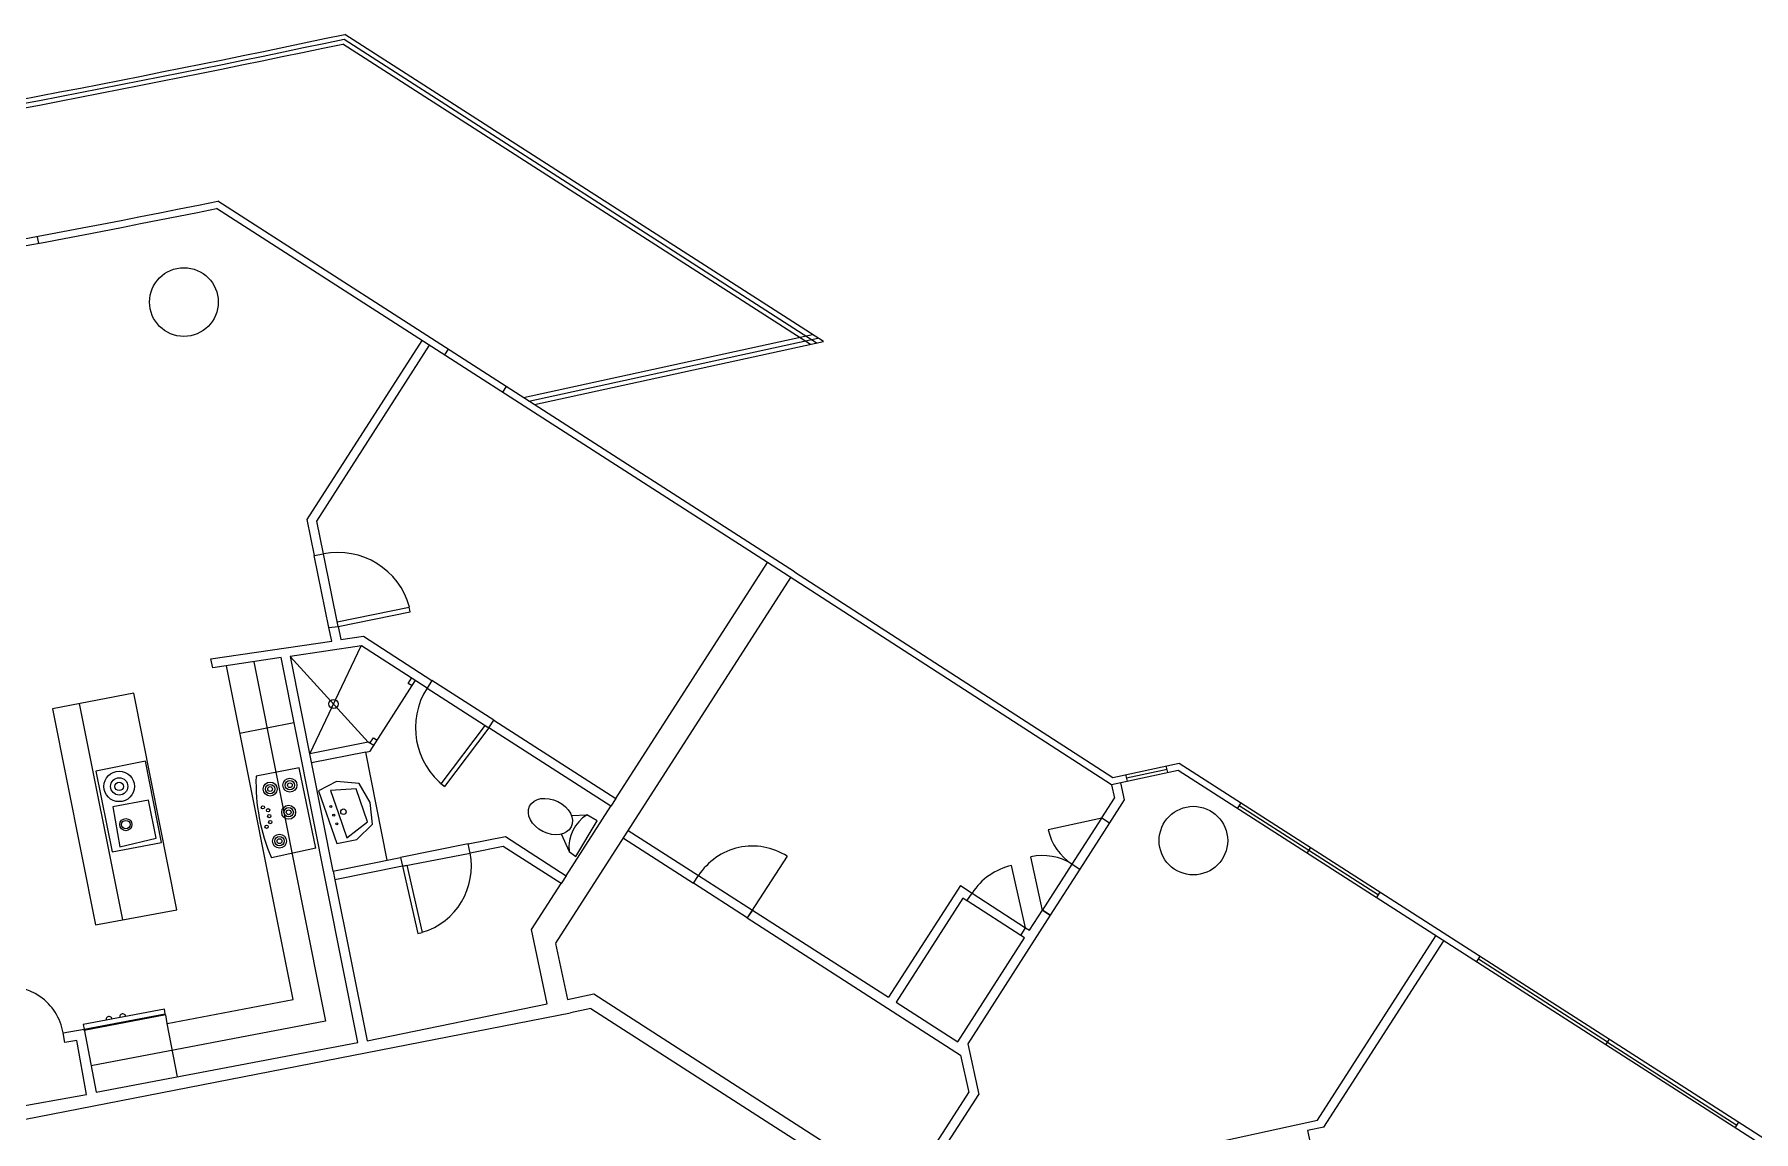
# Model space of a CAD drawing. Header units: inches. Extents: x 5 to 2671, y 4 to 1117.
# Drawn here: x 1545 to 2293, y 639 to 1117 of the extents above; entities that cross this region are included whole.
import ezdxf

# ---------------------------------------------------------------- set-up
doc = ezdxf.new("R2010")
doc.units = ezdxf.units.IN
doc.header["$MEASUREMENT"] = 0
doc.layers.add('app-u3', color=7, linetype='Continuous')

msp = doc.modelspace()

# ---------------------------------------------------------------- linework, layer by layer
for p, q in [((1888.55, 982.9), (1680.23, 1116.66)), ((1882.88, 981.67), (1679.45, 1112.46)), ((1679.99, 1114.59), (1885.83, 982.26)), ((1864.23, 886.74), (1624.39, 1040.82)), ((1876.01, 882.67), (1625.03, 1044.02)), ((1546.36, 1028.57), (1546.91, 1025.6)), ((1713.83, 983.38), (1663.75, 905.46)), ((1668.07, 904.66), (1717.19, 981.3)), ((1757.99, 958.58), (1883.75, 985.94)), ((1760.41, 956.99), (1886.15, 984.34)), ((1762.79, 955.54), (1888.55, 982.9)), ((1725.23, 979.6), (1723.61, 977.08)), ((1750.47, 963.38), (1748.85, 960.86)), ((1663.75, 905.46), (1666.95, 889.78)), ((1670.95, 890.42), (1668.07, 904.66)), ((1666.95, 889.78), (1670.95, 890.42)), ((1677.35, 858.9), (1670.95, 890.42)), ((1673.35, 858.42), (1666.95, 889.78)), ((1798.15, 784.02), (1864.23, 886.74)), ((2013.9, 789.96), (1864.23, 886.74)), ((1772.07, 720.98), (1874.4, 880.16)), ((1876.01, 882.67), (2014.54, 793.15)), ((1676.95, 860.86), (1708.31, 867.23)), ((1677.35, 858.9), (1708.71, 865.27)), ((1708.71, 865.27), (1708.31, 867.23)), ((1673.35, 858.42), (1677.35, 858.9)), ((1674.63, 852.5), (1673.35, 858.42)), ((1677.35, 858.9), (1678.47, 853.14)), ((1678.47, 853.14), (1688.39, 854.58)), ((1688.39, 854.58), (1718.15, 835.38)), ((1621.99, 844.82), (1674.63, 852.5)), ((1687.59, 850.42), (1656.55, 845.78)), ((1656.55, 845.78), (1675.11, 752.34)), ((1656.55, 845.78), (1690.47, 808.5)), ((1665.03, 803.38), (1687.4, 850.39)), ((1716.07, 832.02), (1687.59, 850.42)), ((1622.79, 840.82), (1621.99, 844.82)), ((1652.55, 845.3), (1622.79, 840.82)), ((1657.83, 696.5), (1628.71, 841.78)), ((1640.68, 843.51), (1671.91, 687.06)), ((1685.98, 677.67), (1652.55, 845.3)), ((1691.27, 804.5), (1710.95, 835.22)), ((1707.85, 834.09), (1709.35, 836.34)), ((1709.51, 832.98), (1707.85, 834.09)), ((1718.15, 835.38), (1716.07, 832.02)), ((1716.07, 832.02), (1742.96, 814.76)), ((1745.19, 818.1), (1718.15, 835.38)), ((1588.39, 829.78), (1553.03, 823.06)), ((1553.03, 823.06), (1571.75, 728.98)), ((1564.71, 825.28), (1583.59, 731.06)), ((1607.11, 735.54), (1588.39, 829.78)), ((1634.61, 812.34), (1658.15, 816.98)), ((1741.35, 815.94), (1722.08, 790.4)), ((1741.47, 815.58), (1742.95, 814.74)), ((1742.95, 814.74), (1745.19, 818.1)), ((1745.19, 818.1), (1798.15, 784.02)), ((1690.47, 808.5), (1665.03, 803.38)), ((1692.87, 807.06), (1690.47, 808.5)), ((1691.15, 808.09), (1692.71, 810.42)), ((1692.71, 810.42), (1694.38, 809.35)), ((1742.95, 814.74), (1723.67, 789.2)), ((1796.07, 780.66), (1742.95, 814.74)), ((1689.36, 804.13), (1665.75, 799.44)), ((1689.36, 804.13), (1691.27, 804.5)), ((1698.63, 757.14), (1689.36, 804.13)), ((2042.95, 796.18), (2013.9, 789.96)), ((2014.54, 793.15), (2043.43, 799.37)), ((2020.82, 791.44), (2020.19, 794.37)), ((2020.5, 792.9), (2038.1, 796.69)), ((2038.42, 795.21), (2037.78, 798.16)), ((2566.4, 459.93), (2042.95, 796.18)), ((2043.43, 799.37), (2573.42, 458.97)), ((1723.67, 789.2), (1722.08, 790.4)), ((2013.9, 789.96), (2015.18, 784.05)), ((2017.89, 790.76), (2019.49, 783.42)), ((1776.53, 750.27), (1796.07, 780.66)), ((1798.15, 784.02), (1796.07, 780.66)), ((2009.68, 775.49), (2015.18, 784.05)), ((2019.49, 783.42), (2013.03, 773.34)), ((2068.73, 779.62), (2070.33, 782.1)), ((2069.53, 780.86), (2099.82, 761.4)), ((2009.75, 775.44), (1986.4, 770.33)), ((1996.83, 755.33), (2009.75, 775.44)), ((2013.03, 773.34), (2000.13, 753.21)), ((2009.68, 775.49), (2013.03, 773.34)), ((2009.68, 775.49), (2013.03, 773.34)), ((1733.99, 764.18), (1704.55, 758.26)), ((1733.99, 764.18), (1750.15, 767.38)), ((1734.79, 760.18), (1733.99, 764.18)), ((1750.15, 767.38), (1776.53, 750.27)), ((1801.49, 766.66), (1831.97, 747.03)), ((1803.57, 770.01), (1834.21, 750.38)), ((1675.11, 752.34), (1704.55, 758.26)), ((1704.55, 758.26), (1705.35, 754.42)), ((1705.35, 754.42), (1734.79, 760.18)), ((1749.19, 763.06), (1734.79, 760.18)), ((1774.47, 746.9), (1749.19, 763.06)), ((1872.74, 758.79), (1855.44, 731.92)), ((1983.9, 735.22), (1978.81, 758.58)), ((2099.02, 760.16), (2100.62, 762.64)), ((2099.82, 761.4), (2130.11, 741.95)), ((1675.21, 752.36), (1675.98, 748.51)), ((1705.35, 754.42), (1675.91, 748.5)), ((1675.91, 748.5), (1689.99, 678.42)), ((1707.31, 754.81), (1705.35, 754.42)), ((1705.35, 754.42), (1712.02, 725.17)), ((1707.3, 754.86), (1713.97, 725.62)), ((1776.53, 750.27), (1774.47, 746.9)), ((1831.97, 747.03), (1834.21, 750.38)), ((1831.97, 747.03), (1834.21, 750.38)), ((1834.21, 750.38), (1857.62, 735.3)), ((1976.53, 727.68), (1970.46, 754.77)), ((1983.9, 735.22), (1996.83, 755.33)), ((2000.13, 753.21), (1987.22, 733.09)), ((1996.83, 755.33), (2000.13, 753.21)), ((1761.51, 726.9), (1774.47, 746.9)), ((1855.44, 731.92), (1831.97, 747.03)), ((1948.15, 746.07), (1916.92, 697.39)), ((1948.15, 746.07), (1953.24, 742.78)), ((1951.02, 739.36), (1953.24, 742.78)), ((1951.02, 739.36), (1953.24, 742.78)), ((1953.24, 742.78), (1976.53, 727.68)), ((2129.31, 740.71), (2130.91, 743.19)), ((1571.75, 728.98), (1607.11, 735.54)), ((1857.65, 735.36), (1855.44, 731.92)), ((1857.65, 735.36), (1916.92, 697.39)), ((1949.27, 740.49), (1920.28, 695.24)), ((1951.02, 739.36), (1949.27, 740.49)), ((1974.45, 724.3), (1951.08, 739.45)), ((1978.26, 726.56), (1983.85, 735.26)), ((1983.85, 735.26), (1987.22, 733.09)), ((1987.22, 733.09), (1983.85, 735.26)), ((1768.39, 694.58), (1761.51, 726.9)), ((1855.44, 731.92), (1948.23, 672.16)), ((1987.22, 733.09), (1951.35, 677.13)), ((1974.45, 724.3), (1976.53, 727.68)), ((1974.45, 724.3), (1976.53, 727.68)), ((1976.53, 727.68), (1978.28, 726.55)), ((1712.02, 725.17), (1713.97, 725.62)), ((1771.97, 720.86), (1777.23, 696.44)), ((1947.11, 678.05), (1976.12, 723.23)), ((1976.12, 723.23), (1974.45, 724.3)), ((2103.59, 643.94), (2155.1, 724.14)), ((2106.3, 640.91), (2158.49, 721.97)), ((2172.82, 712.76), (2174.42, 715.26)), ((2229.84, 677.89), (2173.62, 714.01)), ((1603.03, 685.95), (1657.83, 696.5)), ((1777.23, 696.44), (1788.57, 698.83)), ((1788.57, 698.83), (1923.58, 612.02)), ((1529.2, 641.97), (1778.47, 690.58)), ((1601.79, 692.17), (1566.47, 685.62)), ((1566.79, 683.54), (1602.15, 690.26)), ((1602.31, 689.78), (1566.89, 682.98)), ((1602.15, 690.26), (1601.79, 692.17)), ((1602.95, 685.94), (1602.31, 689.78)), ((1689.99, 678.42), (1768.39, 694.58)), ((1787.29, 692.45), (1778.46, 690.59)), ((1787.29, 692.45), (1887.51, 628.14)), ((1920.28, 695.24), (1947.11, 678.05)), ((1557.67, 681.94), (1566.79, 683.54)), ((1558.47, 677.78), (1557.67, 681.94)), ((1566.47, 685.62), (1566.79, 683.54)), ((1566.79, 683.54), (1572.07, 656.02)), ((1566.89, 682.98), (1566.79, 683.54)), ((1671.91, 687.06), (1569.88, 667.57)), ((1607.43, 662.74), (1603.03, 685.95)), ((1563.59, 678.58), (1558.47, 677.78)), ((1567.91, 655.06), (1563.59, 678.58)), ((1572.07, 656.02), (1685.98, 677.67)), ((1951.35, 677.13), (1956.14, 655.09)), ((2229.04, 676.64), (2230.65, 679.14)), ((2229.84, 677.89), (2286.07, 641.77)), ((1948.23, 672.16), (1951.82, 655.9)), ((1533.83, 648.98), (1567.91, 655.06)), ((1923.58, 612.02), (1951.82, 655.9)), ((1933.47, 619.84), (1956.14, 655.09)), ((2006.28, 622.68), (2103.59, 643.94)), ((2106.3, 640.91), (2099.21, 639.33)), ((2099.21, 639.33), (2106.15, 607.71)), ((2285.27, 640.52), (2286.87, 643.02))]:
    msp.add_line(p, q)
for centre, radius in [((1610.23, 1000.1), 14.96), ((1675.36, 825.1), 2.02), ((1679.67, 778.18), 1.2), ((2049.57, 765.62), 14.92), ((2049.57, 765.62), 14.92)]:
    msp.add_circle(centre, radius)
for centre, radius, start, end in [((213.52, 8042.76), 7079.69, 279.618003, 281.956612), ((201.41, 8109.93), 7149.89, 279.623674, 281.934739), ((165.72, 8301.43), 7346.61, 279.648462, 281.890696), ((216.84, 8035.38), 7131.77, 276.971542, 281.388081), ((216.63, 8032.73), 7132.22, 277.049139, 281.383756), ((1677.35, 858.9), 32.16, 15.05361, 101.47728), ((1742.95, 814.74), 31.96, 147.26612, 232.96181), ((1857.67, 735.38), 27.85, 57.21895, 147.40445), ((2009.75, 775.44), 23.9, 192.33419, 237.33419), ((1705.35, 754.42), 30, 286.66777, 11.30464), ((1983.9, 735.22), 23.9, 57.26533, 102.29976), ((1976.53, 727.68), 27.76, 102.64364, 147.0507), ((1533.99, 677.94), 24.02, 9.58808, 101.30464), ((1577.67, 687.7), 1.32, 8.73623, 192.65229), ((1583.62, 688.87), 1.32, 7.74675, 193.27389)]:
    msp.add_arc(centre, radius, start, end)
at = {"layer": 'app-u3'}
for p, q in [((1593.51, 800.18), (1571.91, 795.86)), ((1571.91, 795.86), (1578.95, 760.66)), ((1600.55, 764.82), (1593.48, 800.17)), ((1660.47, 797.3), (1641.67, 793.62)), ((1667.59, 762.34), (1660.47, 797.3)), ((1676.61, 791.35), (1668.88, 787.36)), ((1668.88, 787.36), (1676.82, 764.31)), ((1685.17, 788.17), (1674.1, 787.5)), ((1674.1, 787.5), (1677.55, 777.39)), ((1686.5, 790.47), (1676.61, 791.35)), ((1690.15, 773.81), (1685.17, 788.17)), ((1691.26, 782.15), (1686.5, 790.47)), ((1594.79, 783.17), (1579.34, 780.37)), ((1579.34, 780.37), (1582.42, 762.95)), ((1598.24, 766.66), (1594.79, 783.17)), ((1692.33, 772.77), (1691.26, 782.15)), ((1677.55, 777.39), (1681.19, 766.8)), ((1681.19, 766.8), (1690.15, 773.81)), ((1685.52, 766.11), (1692.33, 772.77)), ((1785.56, 776.74), (1779.11, 776.4)), ((1780.87, 758.73), (1790.15, 774.27)), ((1790.15, 774.27), (1785.66, 776.87)), ((1578.95, 760.66), (1600.55, 764.82)), ((1582.42, 762.95), (1598.24, 766.66)), ((1676.82, 764.31), (1685.52, 766.11)), ((1774.49, 768.52), (1777.91, 760.92)), ((1667.59, 762.34), (1648.39, 758.1)), ((1777.91, 760.92), (1780.87, 758.73))]:
    msp.add_line(p, q, dxfattribs=at)
for centre, radius in [((1582.07, 789.22), 6.64), ((1582.07, 789.22), 3.76), ((1582.07, 789.22), 1.84), ((1647.76, 788.07), 3.04), ((1647.76, 788.07), 2.04), ((1647.76, 788.07), 1.04), ((1656.37, 789.73), 3.04), ((1656.37, 789.73), 2.04), ((1656.37, 789.73), 1.04), ((1644.63, 780.1), 0.72), ((1646.87, 778.82), 0.72), ((1655.83, 777.94), 3.04), ((1655.83, 777.94), 2.04), ((1655.83, 777.94), 1.04), ((1674.16, 780.49), 0.452), ((1584.95, 772.58), 2.64), ((1584.95, 772.58), 1.84), ((1646.23, 771.62), 0.72), ((1647.35, 776.26), 0.72), ((1647.83, 773.7), 0.72), ((1675.44, 776.73), 0.452), ((1676.78, 772.94), 0.452), ((1651.83, 765.38), 3.04), ((1651.83, 765.38), 2.04), ((1651.83, 765.38), 1.04)]:
    msp.add_circle(centre, radius, dxfattribs=at)
for centre, radius, start, end in [((1722.92, 790.6), 81.31, 177.87009, 203.55745), ((1794.45, 762.74), 16.64, 121.85804, 186.27695)]:
    msp.add_arc(centre, radius, start, end, dxfattribs=at)
msp.add_ellipse((1769.73, 776.09), major_axis=(-9.03, 4.51), ratio=0.721722, dxfattribs=at)

doc.saveas('drawing.dxf')
